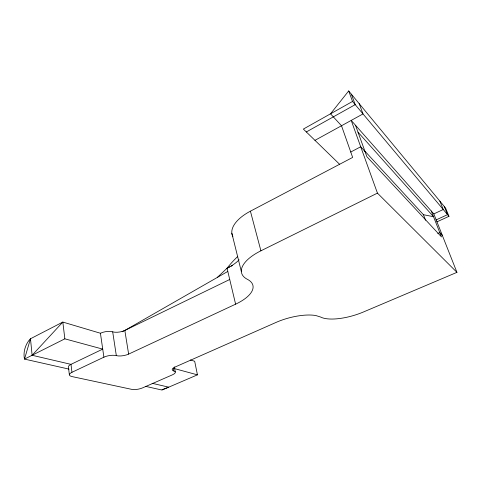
<?xml version="1.0" encoding="UTF-8"?>
<svg xmlns="http://www.w3.org/2000/svg" width="481" height="481" viewBox="0 0 481 481"><rect width="100%" height="100%" fill="white"/><g stroke="black" fill="none" stroke-linecap="round" stroke-linejoin="round"><path stroke-width="0.72" d="M436.808 221.903L448.965 216.318L445.616 208.081L348.683 90.951L330.513 113.817L341.504 125.751L352.651 157.425L250.409 211.183A40.043 19.366 -15.8 0 0 232.894 236.652M64.851 338.834L62.825 322.066L30.483 338.756L24.501 359.097L64.851 338.834L102.724 349.122L70.984 364.351L32.113 355.273L62.825 322.066L100.427 333.243A8.712 3.337 -9.1 0 1 112.686 331.836A8.766 3.415 -9.4 0 0 124.826 330.441L227.802 271.428M217.298 277.447L227.044 268.23A92.767 79.539 -65.8 0 1 237.734 256.493M448.965 216.318L352.537 101.449L303.361 129.07L339.67 164.346M306.331 131.956L355.218 104.636L351.37 94.198M314.965 140.35L363.011 113.919L359.193 103.643M350.751 152.038L360.714 146.765L364.971 151.383M71.958 372.294L103.896 357.185A8.85 3.127 -9.5 0 1 116.33 355.633A8.905 3.205 -9.8 0 0 128.637 354.1L235.612 304.172A39.244 16.276 -12.8 0 0 247.39 279.329A41.132 17.815 -15.5 0 1 260.912 250.811L377.441 193.128L456.95 272.354L363.438 311.983A34.524 12.265 -16.8 0 1 320.671 317.063L315.903 315.56A32.955 11.46 -14.9 0 0 276.214 322.348L175.276 366.937A7.936 2.621 -11.6 0 0 173.779 370.959A7.882 2.573 -11.3 0 1 172.324 374.873L142.526 387.896A7.756 2.447 -10.6 0 1 131.836 389.382L71.849 376.533A8.718 2.952 -8.7 0 1 71.958 372.294L70.984 364.351A8.676 3.018 -8.6 0 0 68.404 366.853L69.36 374.759M235.612 304.172L227.044 268.23L229.726 266.907M231.066 266.24L232.407 265.578M122.12 331.752L229.726 279.479M377.441 193.128L351.208 120.412L433.82 213.901L443.248 209.512L439.862 201.124M436.026 219.961L447.558 214.646L444.203 206.373M437.776 233.465L439.778 232.557L442.273 235.263M162.019 390.049L197.444 374.849L194.685 361.261L190.404 359.986M364.135 150.325L423.442 214.7L433.525 216.709L357.99 132.137M69.06 369.125L24.501 359.097A16.522 10.997 -72.2 0 1 30.483 338.756L32.113 355.273M145.527 386.339L161.418 389.917L168.735 387.169L152.152 383.297M174.555 368.626L197.444 374.849M433.82 213.901L456.95 272.354M431.283 211.033L441.51 236.947L366.907 156.734L355.501 125.27M423.442 214.7L425.595 220.244M348.683 90.951L352.537 101.449M250.409 211.183L260.912 250.811M231.842 233.201L241.378 271.687M174.344 366.907L175.3 371.945M173.238 368.067L173.779 370.959M124.826 330.441L128.637 354.1M112.686 331.836L116.33 355.633M100.427 333.243L103.896 357.185M239.105 259.818A38.252 17.737 -12.6 0 1 227.044 268.23"/></g></svg>
